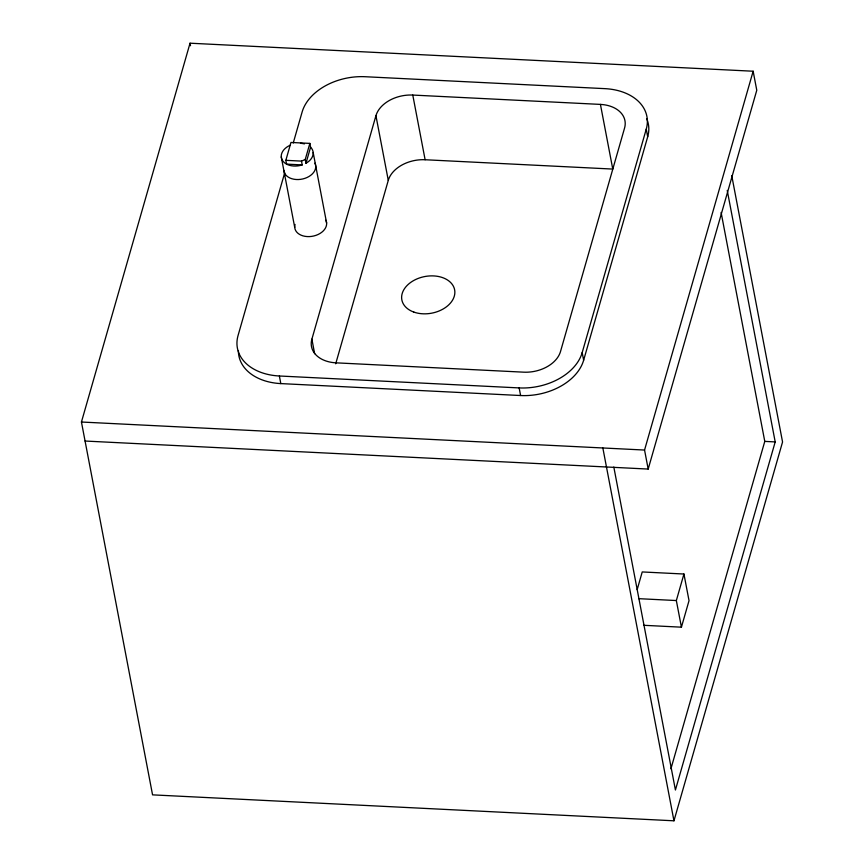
<?xml version="1.0" encoding="UTF-8"?>
<svg xmlns="http://www.w3.org/2000/svg" width="864" height="864" viewBox="0 0 864 864"><rect width="100%" height="100%" fill="white"/><g stroke="black" fill="none" stroke-linecap="round" stroke-linejoin="round"><path stroke-width="1.3" d="M731.743 175.63L782.557 441.979L673.963 820.8L152.561 794.858L81.443 422.021L190.037 43.2L753.149 71.226L756.778 90.245L648.184 469.066L85.072 441.04M285.844 160.326L301.493 161.104L302.216 164.916L286.578 164.128L285.844 160.326L290.974 142.452L309.852 143.392L310.586 147.193A16.124 11.178 -10.8 0 1 305.975 163.264L305.251 159.462L309.852 143.392M284.72 172.735L238.064 335.491A53.784 37.292 -10.8 0 0 279.364 375.991L280.822 383.594L520.603 395.528A53.784 37.292 -10.8 0 0 583.643 360.223L647.698 136.76A53.784 37.292 -10.8 0 0 646.661 118.584M293.242 143.024L302.119 112.028A53.784 37.292 -10.8 0 1 365.159 76.723L604.94 88.646A53.784 37.292 -10.8 0 1 646.25 129.146L647.698 136.76M305.975 163.264L310.586 147.193M311.882 339.163L375.937 115.7A31.428 21.794 -10.8 0 1 412.776 95.062L600.426 104.404A31.428 21.794 -10.8 0 1 624.564 128.066L560.509 351.529A31.428 21.794 -10.8 0 1 523.67 372.168L336.02 362.837A31.428 21.794 -10.8 0 1 311.882 339.163L314.647 353.678M335.696 363.798L388.282 180.371L375.937 115.7M583.643 360.223L582.185 352.609L646.25 129.146M648.184 469.066L644.555 450.047L753.149 71.226M637.168 589.626L642.233 571.946L683.942 574.02L689.029 600.653L681.426 627.178L643.745 625.298M681.426 627.178L676.339 600.545L683.942 574.02M670.928 768.776L764.78 441.396L721.105 212.425M727.24 190.436L775.202 441.914L675.421 789.998L613.818 467.057M301.493 161.104L305.251 159.462M388.282 180.371A31.428 21.794 -10.8 0 1 425.12 159.743L612.77 169.074L600.426 104.404M279.364 375.991L519.156 387.914A53.784 37.292 -10.8 0 0 582.185 352.609M764.78 441.396L775.202 441.914M81.443 422.021L644.555 450.047M638.669 598.666L676.339 600.545M602.845 447.962L673.963 820.8M519.156 387.914L520.603 395.528M412.776 95.062L425.12 159.743M313.168 152.485L326.624 223.042M281.264 156.87L294.721 227.416M190.037 43.2L190.523 45.738M280.822 383.594A53.784 37.292 -10.8 0 1 238.399 350.546M325.847 220.223A16.124 11.178 -10.8 0 1 311.58 236.401A16.124 11.178 -10.8 0 1 295.034 224.446M314.96 163.156A16.124 11.178 -10.8 0 1 302.767 178.956A16.124 11.178 -10.8 0 1 283.835 170.348M302.216 164.916A16.124 11.178 -10.8 0 1 282.398 160.348A16.124 11.178 -10.8 0 1 290.282 145.195M300.478 143.316A16.124 11.178 -10.8 0 1 304.409 143.899M413.802 312.066A26.87 18.641 -10.8 0 0 454.831 293.188A26.87 18.641 -10.8 0 0 416.07 279.31A26.87 18.641 -10.8 0 0 413.802 312.066"/></g></svg>
